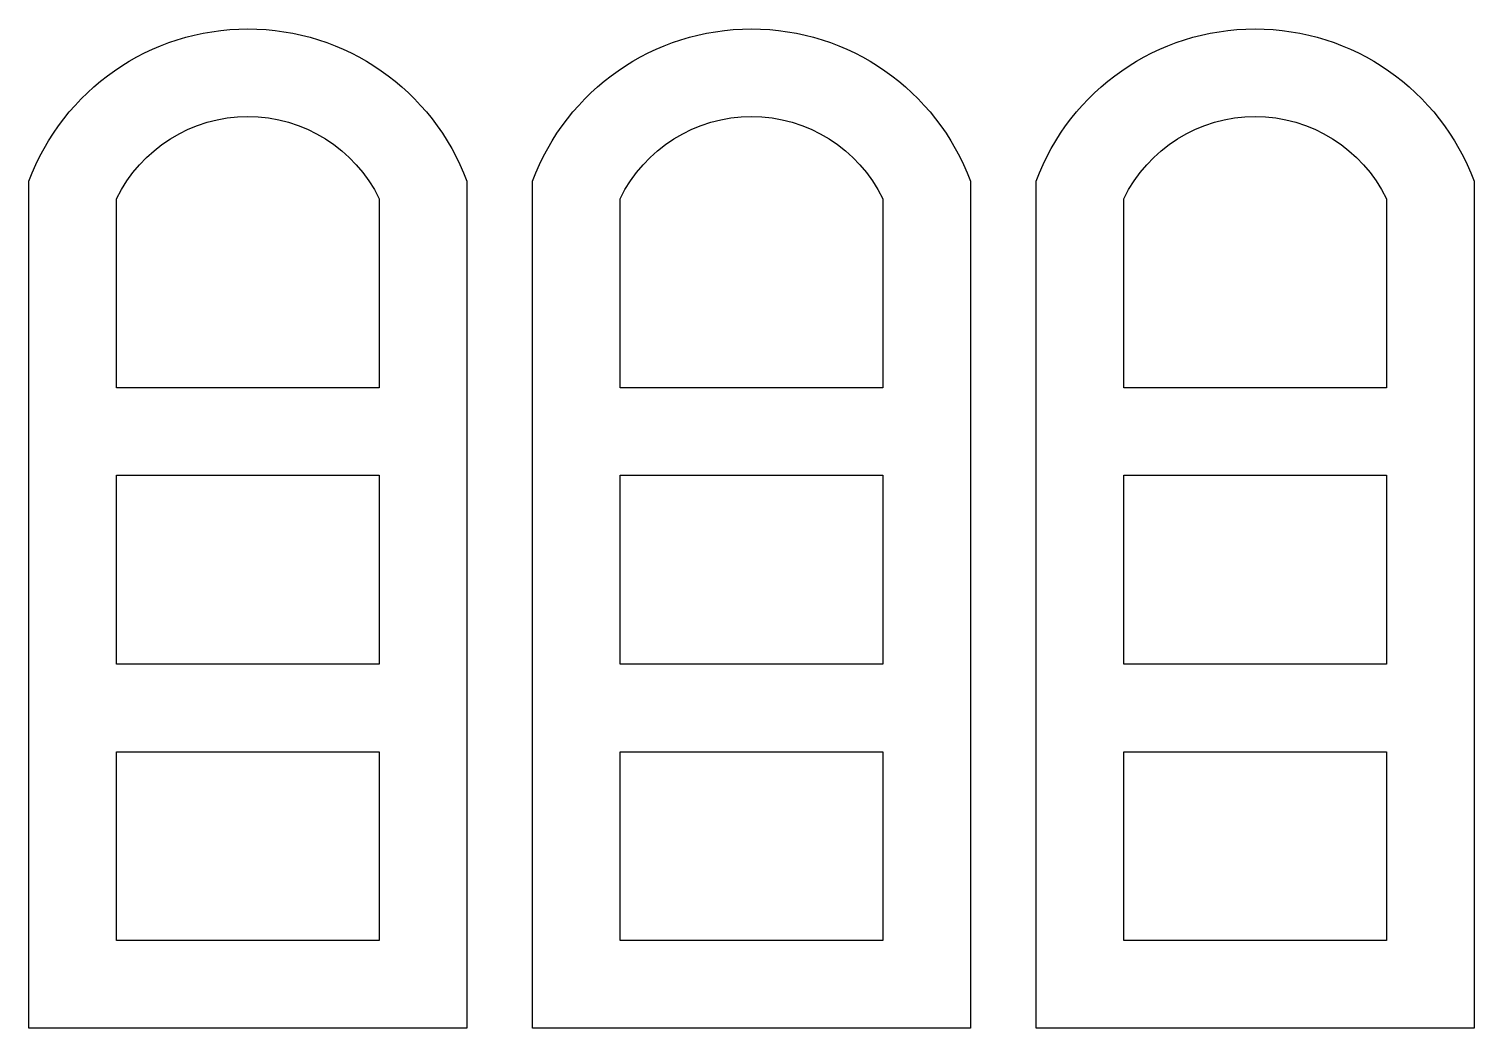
# Model space of a CAD drawing. Header units: millimetres. Extents: x 3273.5 to 3323, y 1695.9 to 1730.1.
import ezdxf

# ---------------------------------------------------------------- set-up
doc = ezdxf.new("R2010")
doc.units = ezdxf.units.MM

msp = doc.modelspace()

# ---------------------------------------------------------------- linework, layer by layer
at = {"color": 0, "extrusion": (1.49976e-32, 1.22465e-16, -1)}
for p, q in [((3273.51, 1695.886, -65.438), (3273.51, 1724.886, -65.438)), ((3288.51, 1724.886, -65.438), (3288.51, 1695.886, -65.438)), ((3290.76, 1695.886, -65.438), (3290.76, 1724.886, -65.438)), ((3305.76, 1724.886, -65.438), (3305.76, 1695.886, -65.438)), ((3308.01, 1695.886, -65.438), (3308.01, 1724.886, -65.438)), ((3323.01, 1724.886, -65.438), (3323.01, 1695.886, -65.438)), ((3276.51, 1717.816, -65.438), (3276.51, 1724.282, -65.438)), ((3285.51, 1724.282, -65.438), (3285.51, 1717.816, -65.438)), ((3293.76, 1717.816, -65.438), (3293.76, 1724.282, -65.438)), ((3302.76, 1724.282, -65.438), (3302.76, 1717.816, -65.438)), ((3311.01, 1717.816, -65.438), (3311.01, 1724.282, -65.438)), ((3320.01, 1724.282, -65.438), (3320.01, 1717.816, -65.438)), ((3285.51, 1717.816, -65.438), (3276.51, 1717.816, -65.438)), ((3302.76, 1717.816, -65.438), (3293.76, 1717.816, -65.438)), ((3320.01, 1717.816, -65.438), (3311.01, 1717.816, -65.438)), ((3276.51, 1714.816, -65.438), (3285.51, 1714.816, -65.438)), ((3276.51, 1708.351, -65.438), (3276.51, 1714.816, -65.438)), ((3285.51, 1714.816, -65.438), (3285.51, 1708.351, -65.438)), ((3293.76, 1714.816, -65.438), (3302.76, 1714.816, -65.438)), ((3293.76, 1708.351, -65.438), (3293.76, 1714.816, -65.438)), ((3302.76, 1714.816, -65.438), (3302.76, 1708.351, -65.438)), ((3311.01, 1714.816, -65.438), (3320.01, 1714.816, -65.438)), ((3311.01, 1708.351, -65.438), (3311.01, 1714.816, -65.438)), ((3320.01, 1714.816, -65.438), (3320.01, 1708.351, -65.438)), ((3285.51, 1708.351, -65.438), (3276.51, 1708.351, -65.438)), ((3302.76, 1708.351, -65.438), (3293.76, 1708.351, -65.438)), ((3320.01, 1708.351, -65.438), (3311.01, 1708.351, -65.438)), ((3276.51, 1705.351, -65.438), (3285.51, 1705.351, -65.438)), ((3276.51, 1698.886, -65.438), (3276.51, 1705.351, -65.438)), ((3285.51, 1705.351, -65.438), (3285.51, 1698.886, -65.438)), ((3293.76, 1705.351, -65.438), (3302.76, 1705.351, -65.438)), ((3293.76, 1698.886, -65.438), (3293.76, 1705.351, -65.438)), ((3302.76, 1705.351, -65.438), (3302.76, 1698.886, -65.438)), ((3311.01, 1705.351, -65.438), (3320.01, 1705.351, -65.438)), ((3311.01, 1698.886, -65.438), (3311.01, 1705.351, -65.438)), ((3320.01, 1705.351, -65.438), (3320.01, 1698.886, -65.438)), ((3285.51, 1698.886, -65.438), (3276.51, 1698.886, -65.438)), ((3302.76, 1698.886, -65.438), (3293.76, 1698.886, -65.438)), ((3320.01, 1698.886, -65.438), (3311.01, 1698.886, -65.438)), ((3288.51, 1695.886, -65.438), (3273.51, 1695.886, -65.438)), ((3305.76, 1695.886, -65.438), (3290.76, 1695.886, -65.438)), ((3323.01, 1695.886, -65.438), (3308.01, 1695.886, -65.438))]:
    msp.add_line(p, q, dxfattribs=at)
for centre, radius, start, end in [((-3281.01, 1722.102, 65.438), 8, 20.3641, 159.6359), ((-3298.26, 1722.102, 65.438), 8, 20.3641, 159.6359), ((-3315.51, 1722.102, 65.438), 8, 20.3641, 159.6359), ((-3281.01, 1722.102, 65.438), 5, 25.8419, 154.1581), ((-3298.26, 1722.102, 65.438), 5, 25.8419, 154.1581), ((-3315.51, 1722.102, 65.438), 5, 25.8419, 154.1581)]:
    msp.add_arc(centre, radius, start, end, dxfattribs=at)

doc.saveas('drawing.dxf')
